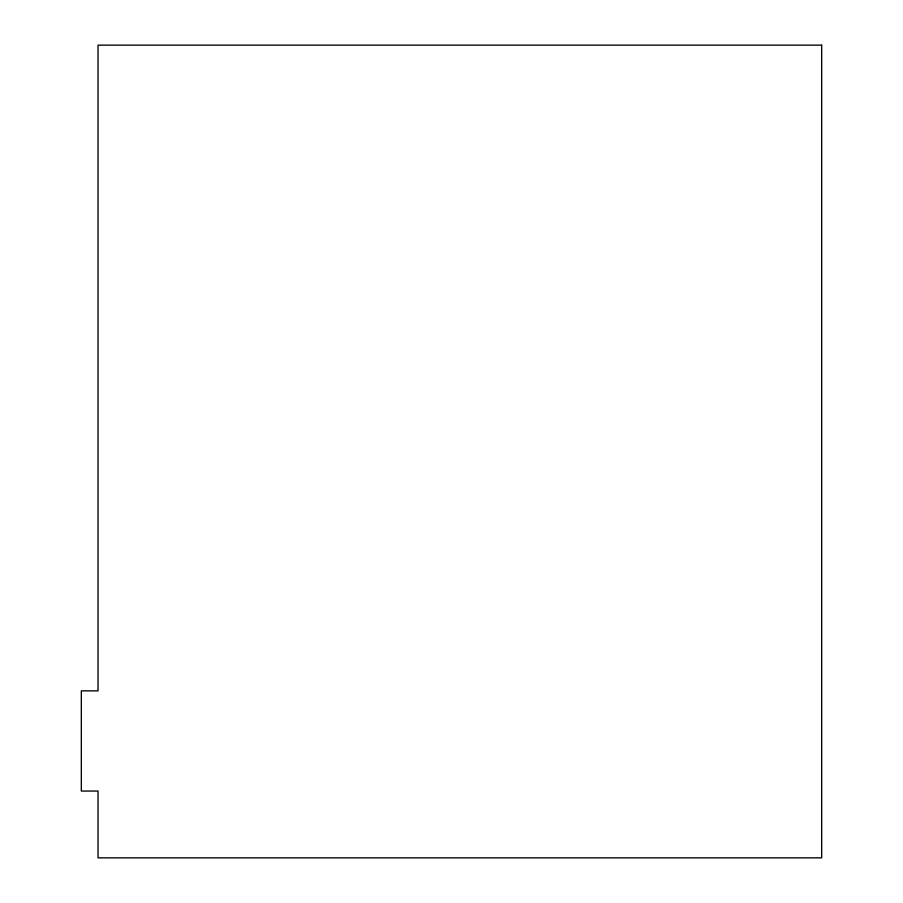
<?xml version="1.0" encoding="UTF-8"?>
<svg xmlns="http://www.w3.org/2000/svg" width="903" height="903" viewBox="0 0 903 903"><rect width="100%" height="100%" fill="white"/><g stroke="black" fill="none" stroke-linecap="round" stroke-linejoin="round"><path stroke-width="1.35" d="M821.674 45.15L98.032 45.15L98.032 690.851L81.326 690.851L81.326 791.051L98.032 791.051L98.032 857.85L821.674 857.85L821.674 45.15"/></g></svg>
